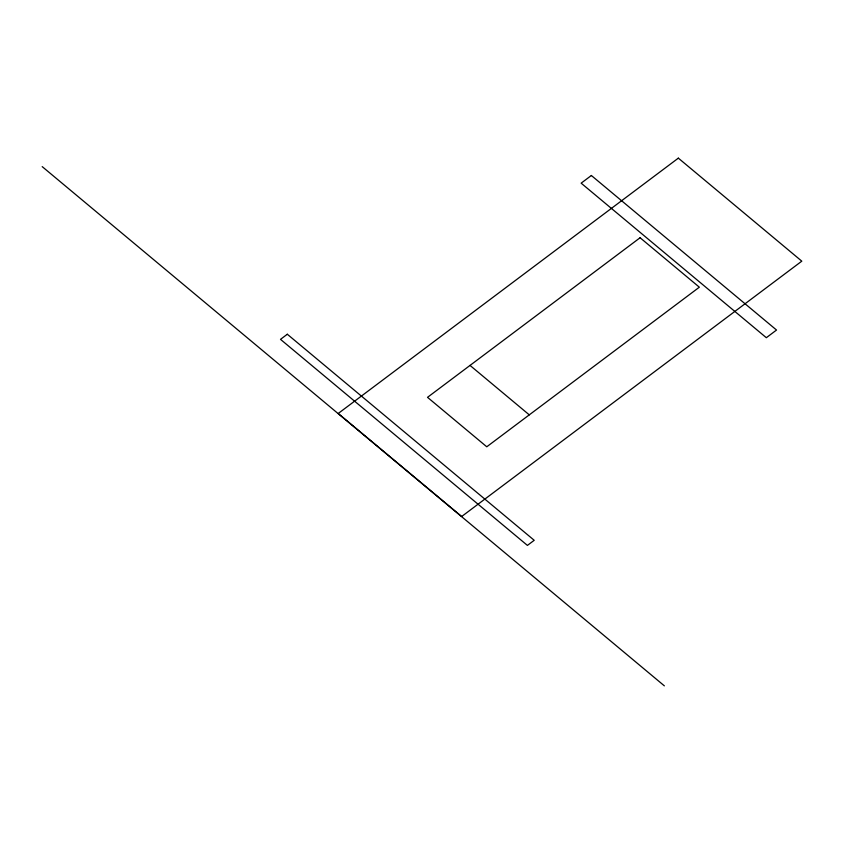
<?xml version="1.0" encoding="UTF-8"?>
<svg xmlns="http://www.w3.org/2000/svg" width="844" height="844" viewBox="0 0 844 844"><rect width="100%" height="100%" fill="white"/><g stroke="black" fill="none" stroke-linecap="round" stroke-linejoin="round"><path stroke-width="1.27" d="M470.024 365.41L529.283 414.868M42.2 166.627L664.365 685.856M287.308 334.245L280.503 339.351L527.416 545.403L534.21 540.297L287.308 334.245M591.359 175.499L581.147 183.159L766.331 337.706L776.533 330.036L591.359 175.499M678.344 158.144L338.222 413.476L461.668 516.507L801.8 261.165L678.344 158.144M640.09 237.744L427.518 397.334L486.766 446.782L699.349 287.192L640.09 237.744"/></g></svg>
